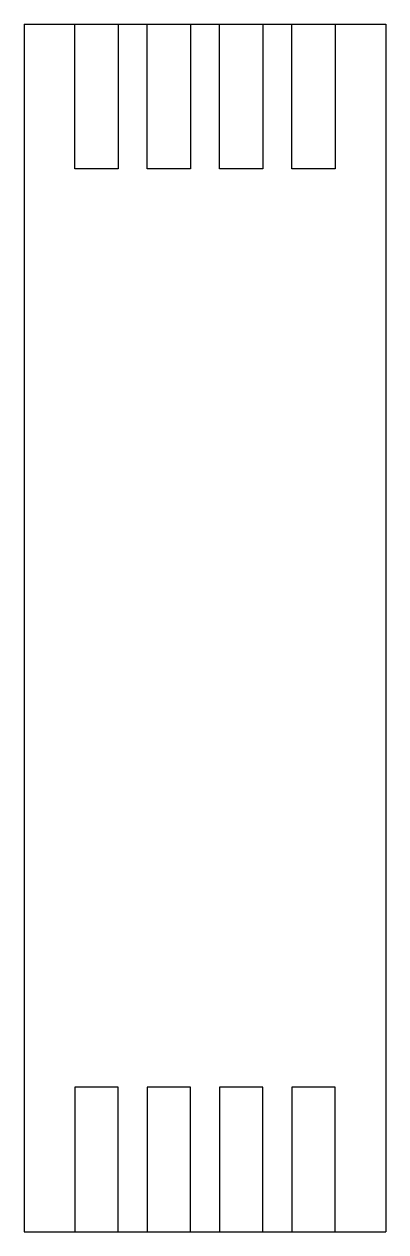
# Paper-space layout 'Hoja1' of a CAD drawing. Header units: millimetres. Extents: x 47.1 to 52.1, y 42.3 to 59.
import ezdxf

# ---------------------------------------------------------------- set-up
doc = ezdxf.new("R2010")
doc.units = ezdxf.units.MM
doc.layers.add('DV1_Predeterminado', color=7, linetype='Continuous')

psp = doc.layouts.new('Hoja1')

# ---------------------------------------------------------------- linework, layer by layer
at = {"layer": 'DV1_Predeterminado', "color": 7, "linetype": 'Continuous'}
for p, q in [((47.079, 58.996), (52.079, 58.996)), ((47.079, 58.996), (47.079, 42.294)), ((47.779, 58.996), (48.379, 58.996)), ((47.779, 56.996), (47.779, 58.996)), ((48.379, 58.996), (48.379, 56.996)), ((48.779, 56.996), (48.779, 58.996)), ((48.779, 58.996), (49.379, 58.996)), ((49.379, 58.996), (49.379, 56.996)), ((49.379, 58.996), (49.779, 58.996)), ((49.779, 56.996), (49.779, 58.996)), ((49.779, 58.996), (50.379, 58.996)), ((50.379, 58.996), (50.379, 56.996)), ((50.779, 56.996), (50.779, 58.996)), ((50.779, 58.996), (51.379, 58.996)), ((51.379, 58.996), (51.379, 56.996)), ((52.079, 58.996), (52.079, 42.294)), ((48.379, 56.996), (47.779, 56.996)), ((49.379, 56.996), (48.779, 56.996)), ((50.379, 56.996), (49.779, 56.996)), ((51.379, 56.996), (50.779, 56.996)), ((48.379, 44.294), (47.779, 44.294)), ((47.779, 44.294), (47.779, 42.294)), ((48.379, 42.294), (48.379, 44.294)), ((49.379, 44.294), (48.779, 44.294)), ((48.779, 44.294), (48.779, 42.294)), ((49.379, 42.294), (49.379, 44.294)), ((49.779, 44.294), (49.779, 42.294)), ((50.379, 44.294), (49.779, 44.294)), ((50.379, 42.294), (50.379, 44.294)), ((51.379, 44.294), (50.779, 44.294)), ((50.779, 44.294), (50.779, 42.294)), ((51.379, 42.294), (51.379, 44.294)), ((47.079, 42.294), (52.079, 42.294)), ((47.779, 42.294), (48.379, 42.294)), ((48.779, 42.294), (49.379, 42.294)), ((49.379, 42.294), (49.779, 42.294)), ((49.779, 42.294), (50.379, 42.294)), ((50.779, 42.294), (51.379, 42.294))]:
    psp.add_line(p, q, dxfattribs=at)

doc.saveas('drawing.dxf')
